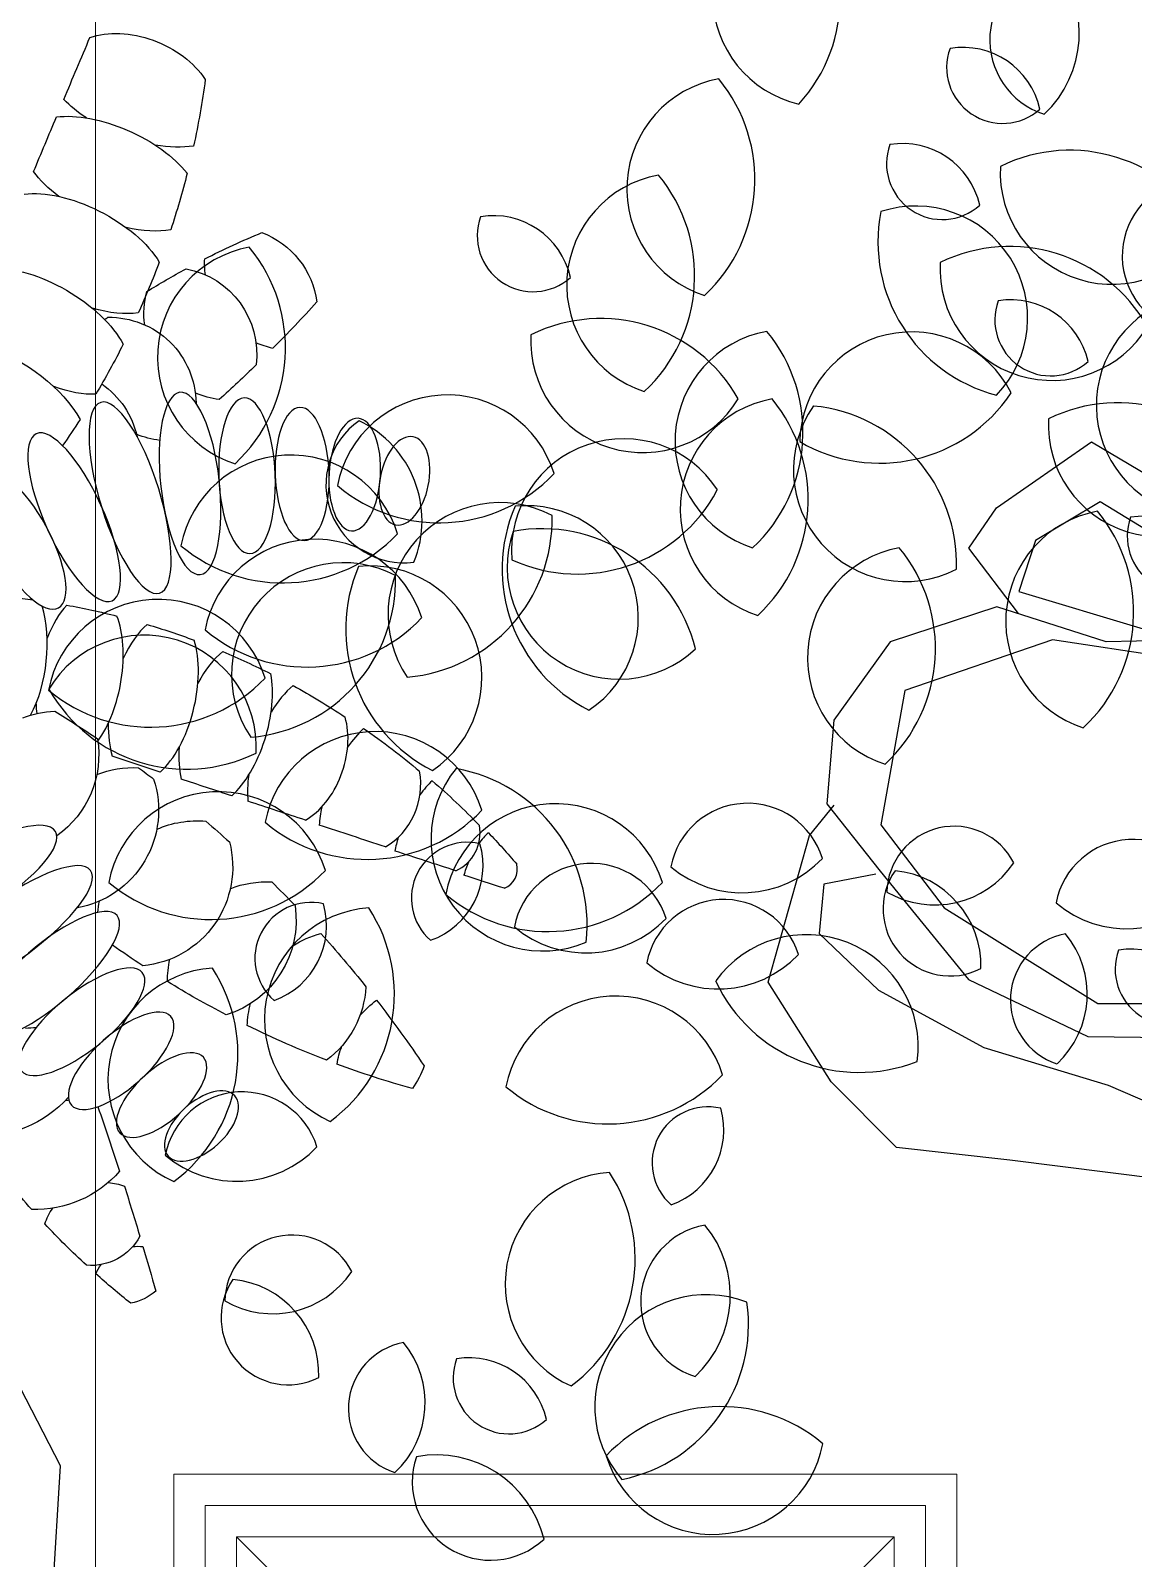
# Model space of a CAD drawing. Header units: millimetres. Extents: x -343543 to 400519, y -115663 to 104219.
# Drawn here: x -239074.8 to -238722.6, y 862.8 to 1350.8 of the extents above; entities that cross this region are included whole.
import ezdxf
from ezdxf.xclip import XClip

# ---------------------------------------------------------------- set-up
doc = ezdxf.new("R2010")
doc.units = ezdxf.units.MM
doc.header["$XCLIPFRAME"] = 0
doc.linetypes.add('XREF MAT BANG TUONG XAY$0$CENTER', pattern=[50.8, 31.75, -6.35, 6.35, -6.35])
doc.layers.get('0').update_dxf_attribs({"color": 231, "lineweight": 0})
for name, color, linetype, lineweight in [('A-FLOR-PRTN', 161, 'Continuous', 9), ('A-PATT', 252, 'Continuous', 9), ('A-SYMBOLS', 10, 'Continuous', 13), ('fix lighting', 2, 'Continuous', 5), ('XREF MAT BANG TUONG XAY$0$A-GRID', 8, 'XREF MAT BANG TUONG XAY$0$CENTER', 15)]:
    doc.layers.add(name, color=color, linetype=linetype, lineweight=lineweight)
doc.layers.add('XREF MAT BANG NOI THAT$0$FF-Plants', color=8, linetype='Continuous')
doc.layers.add('XREF MAT BANG TUONG XAY$0$A-PATT', color=8, linetype='Continuous')

# ---------------------------------------------------------------- blocks, each defined once
blk = doc.blocks.new('XREF MAT BANG TUONG XAY$0$00.xref_IKIGAI_Truc')
at = {"layer": 'XREF MAT BANG TUONG XAY$0$A-GRID', "color": 8, "ltscale": 20}
blk.add_lwpolyline([(23800, -3895), (23800, 22924.44)], dxfattribs=at)
blk = doc.blocks.new('XREF MAT BANG TUONG XAY$0$xref_IKIGAI_Cot')
at = {"layer": 'XREF MAT BANG TUONG XAY$0$A-GRID', "color": 8, "ltscale": 20}
blk.add_lwpolyline([(23800, -3895), (23800, 22924.44)], dxfattribs=at)
blk = doc.blocks.new('XREF MAT BANG NOI THAT$0$YLD.Studio-02-172')
at = {"layer": 'XREF MAT BANG NOI THAT$0$FF-Plants', "color": 8}
for p, q in [((-95.53, 150.86), (-66.24, 174.66)), ((-66.24, 174.66), (-42.19, 170.85)), ((-42.19, 170.85), (-18.15, 167.04)), ((-18.15, 167.04), (-7.61, 160.36)), ((-7.47, 162.78), (-26.81, 143.27)), ((19.27, 163.67), (-7.47, 162.78)), ((46.32, 148.77), (19.27, 163.67)), ((-48.87, 160.31), (-64.65, 139.38)), ((-33.08, 160.62), (-48.87, 160.31)), ((-27.95, 144.55), (-33.08, 160.62)), ((-113.87, 127.65), (-95.53, 150.86)), ((61.42, 116.35), (46.32, 148.77)), ((-26.81, 143.27), (-57.84, 111.2)), ((-12.16, 144.85), (-36.04, 121.6)), ((31.38, 142.35), (-12.16, 144.85)), ((53.04, 97.42), (31.38, 142.35)), ((-64.65, 139.38), (-78.85, 103.79)), ((-113.56, 91.23), (-113.87, 127.65)), ((60.04, 109.22), (78.98, 127.44)), ((78.98, 127.44), (92.74, 120.1)), ((-36.04, 121.6), (-60.63, 69.34)), ((92.74, 120.1), (117.33, 92.49)), ((54.47, 80.35), (61.42, 116.35)), ((-57.84, 111.2), (-71.45, 71.18)), ((67.12, 109.95), (59.89, 69.12)), ((83.91, 106.56), (67.12, 109.95)), ((-78.85, 103.79), (-86.08, 62.95)), ((98.57, 87.52), (83.91, 106.56)), ((51.37, 47.77), (53.04, 97.42)), ((53.04, 97.42), (53.04, 97.42)), ((-113.95, 42.72), (-113.56, 91.23)), ((117.33, 92.49), (94.85, 41.96)), ((86.07, 60.33), (98.57, 87.52)), ((58.76, 49.77), (54.47, 80.35)), ((-71.45, 71.18), (-64.85, 10.77)), ((-60.63, 69.34), (-49.5, -22.33)), ((59.89, 69.12), (73.14, 46.51)), ((-86.08, 62.95), (-108.65, -12.19)), ((73.14, 46.51), (86.07, 60.33)), ((94.85, 41.96), (86.07, 60.33)), ((86.55, -14.93), (58.76, 49.77)), ((70.9, -12.81), (51.37, 47.77)), ((-121.45, -23.59), (-113.95, 42.72)), ((94.85, 41.96), (93.84, 22.91)), ((74.96, 20.73), (68.76, 26.54)), ((80.73, 16.58), (74.96, 20.73)), ((93.84, 22.91), (86.04, 10.81)), ((86.04, 10.81), (80.73, 16.58)), ((-64.85, 10.77), (-70.27, -24.77)), ((78.32, 10.33), (72.34, -1.7)), ((84.28, 11.63), (78.32, 10.33)), ((108.9, -0.74), (84.28, 11.63)), ((72.34, -1.7), (73.54, -13.54)), ((111.67, -17.85), (108.9, -0.74)), ((-108.65, -12.19), (-131.64, -90.89)), ((91.14, -61.3), (70.9, -12.81)), ((73.54, -13.54), (82.47, -26.06)), ((94.1, -31.14), (86.55, -14.93)), ((101.63, -28.58), (111.67, -17.85)), ((-133.96, -86.84), (-121.45, -23.59)), ((-49.5, -22.33), (-58.21, -100.2)), ((-70.27, -24.77), (-77.58, -78.45)), ((82.47, -26.06), (101.63, -28.58)), ((106.93, -61), (94.1, -31.14)), ((72.1, -96.61), (91.14, -61.3)), ((100.97, -80.07), (106.93, -61)), ((-77.58, -78.45), (-82.41, -103.49)), ((74.1, -104), (100.97, -80.07)), ((-133.96, -86.84), (-115.11, -119.75)), ((42.37, -107.03), (72.1, -96.61)), ((-58.21, -100.2), (-10.17, -128.82)), ((-82.41, -103.49), (-51.51, -135.6)), ((-10.17, -128.82), (42.37, -107.03)), ((43.37, -110.73), (74.1, -104)), ((10.38, -135.52), (43.37, -110.73)), ((-115.11, -119.75), (-83.24, -138.63)), ((-70, -140.61), (-52.18, -134.9)), ((-51.51, -135.6), (-10.53, -140.39)), ((-10.53, -140.39), (10.38, -135.52)), ((-83.24, -138.63), (-70, -140.61))]:
    blk.add_line(p, q, dxfattribs=at)
blk = doc.blocks.new('XREF MAT BANG NOI THAT$0$YLD.Studio-03-186')
at = {"layer": 'XREF MAT BANG NOI THAT$0$FF-Plants', "color": 8}
for p, q in [((355.02, 30.02), (330.55, 77.35)), ((348.97, -65.75), (355.02, 30.02))]:
    blk.add_line(p, q, dxfattribs=at)
blk = doc.blocks.new('XREF MAT BANG NOI THAT$0$YLD.Studio-04-229')
at = {"layer": 'XREF MAT BANG NOI THAT$0$FF-Plants', "color": 8}
for centre, radius, start, end in [((-334.88, 283.16), 35.72, 104.9106, 256.7501), ((-380.42, 282.5), 50.58, 317.6042, 44.0564), ((-257.09, 269.01), 25, 100.3158, 252.1553), ((-288.9, 271.1), 35.41, 313.0095, 39.4617), ((-278, 260.12), 17.86, 160.0348, 311.8743), ((-290.75, 241.25), 25.29, 12.7284, 99.1806), ((-362.24, 221.33), 35.72, 100.3158, 252.1553), ((-407.68, 224.32), 50.58, 313.0095, 39.4617), ((-297.21, 229.41), 17.86, 160.0348, 311.8743), ((-309.96, 210.54), 25.29, 12.7284, 99.1806), ((-256.5, 183.09), 50.58, 29.6042, 116.0564), ((-381.45, 190.61), 35.72, 100.3158, 252.1553), ((-426.9, 193.6), 50.58, 313.0095, 39.4617), ((-243.05, 226.6), 35.72, 176.9106, 328.7501), ((-214.81, 199.89), 25, 100.3158, 252.1553), ((-305.74, 180.14), 35.72, 316.3158, 108.1553), ((-427.89, 206.37), 17.86, 160.0348, 311.8743), ((-440.64, 187.5), 25.29, 12.7284, 99.1806), ((-267.22, 204.43), 50.58, 169.0095, 255.4617), ((-512.12, 167.58), 35.72, 100.3158, 252.1553), ((-557.57, 170.57), 50.58, 313.0095, 39.4617), ((-275.71, 152.37), 50.58, 29.6042, 116.0564), ((-262.27, 195.89), 35.72, 176.9106, 328.7501), ((-262.62, 179.49), 17.86, 160.0348, 311.8743), ((-275.37, 160.62), 25.29, 12.7284, 99.1806), ((-212.35, 152.22), 35.72, 100.3158, 252.1553), ((-406.38, 129.34), 50.58, 29.6042, 116.0564), ((-346.86, 140.7), 35.72, 100.3158, 252.1553), ((-392.31, 143.69), 50.58, 313.0095, 39.4617), ((-307.06, 139.94), 35.72, 27.0306, 178.8701), ((-392.94, 172.85), 35.72, 176.9106, 328.7501), ((-317.27, 184.33), 50.58, 239.7243, 326.1765), ((-455.32, 119.82), 35.72, 17.257, 169.0965), ((-345.21, 119.12), 35.72, 100.3158, 252.1553), ((-390.66, 122.11), 50.58, 313.0095, 39.4617), ((-309.05, 131.67), 35.72, 145.2876, 297.1271), ((-343.32, 101.66), 50.58, 357.9812, 84.4334), ((-241.12, 102.46), 50.58, 29.6042, 116.0564), ((-469.05, 126.9), 25, 125.257, 277.0965), ((-498.78, 115.38), 35.41, 337.9506, 64.4028), ((-227.68, 145.98), 35.72, 176.9106, 328.7501), ((-399.06, 105.82), 35.72, 32.9106, 184.7501), ((-505.28, 100.62), 35.72, 17.257, 169.0965), ((-457.84, 165.29), 50.58, 229.9506, 316.4028), ((-413.77, 148.92), 50.58, 245.6042, 332.0564), ((-438.5, 85.43), 35.72, 62.2287, 214.0682), ((-387.21, 99.96), 50.58, 156.6654, 243.1176), ((-430.04, 84.46), 35.72, 303.9718, 95.8113), ((-241.28, 83.24), 35.72, 100.3158, 252.1553), ((-286.73, 86.23), 50.58, 313.0095, 39.4617), ((-472.42, 115.82), 50.58, 274.9223, 1.3746), ((-425.15, 62.23), 50.58, 13.9506, 100.4028), ((-220.35, 110.38), 17.86, 160.0348, 311.8743), ((-233.1, 91.51), 25.29, 12.7284, 99.1806), ((-507.8, 146.1), 50.58, 229.9506, 316.4028), ((-497.59, 73.74), 35.72, 17.257, 169.0965), ((-400.46, 100.5), 35.72, 161.257, 313.0965), ((-304.59, 71.59), 35.72, 100.3158, 252.1553), ((-350.03, 74.58), 50.58, 313.0095, 39.4617), ((-488.46, 66.24), 35.72, 62.2287, 214.0682), ((-522.38, 96.62), 50.58, 274.9223, 1.3746), ((-437.17, 80.76), 50.58, 156.6654, 243.1176), ((-480, 65.26), 35.72, 303.9718, 95.8113), ((-547.56, 54.54), 35.72, 17.257, 169.0965), ((-500.12, 119.22), 50.58, 229.9506, 316.4028), ((-552.01, 43.09), 35.72, 356.9106, 148.7501), ((-550.08, 100.02), 50.58, 229.9506, 316.4028), ((-538.56, 86.61), 50.58, 209.6042, 296.0564), ((-478.38, 12.31), 35.72, 17.257, 169.0965), ((-424.79, 13.68), 35.72, 140.9106, 292.7501), ((-461.24, -13.62), 50.58, 353.6042, 80.0564), ((-528.34, -6.89), 35.72, 17.257, 169.0965), ((-420.73, -10.73), 35.72, 17.257, 169.0965), ((-359.38, 0.13), 25, 17.257, 169.0965), ((-480.9, 57.79), 50.58, 229.9506, 316.4028), ((-293.53, -3.63), 21.43, 27.0306, 178.8701), ((-448.91, -5.19), 17.86, 76.9759, 228.8154), ((-469.18, 5.19), 25.29, 289.6695, 16.1218), ((-236.39, -11.39), 25, 17.257, 169.0965), ((-409.34, -19.07), 25, 17.257, 169.0965), ((-361.15, 31.96), 35.41, 229.9506, 316.4028), ((-299.66, 23.01), 30.35, 239.7243, 326.1765), ((-530.86, 38.59), 50.58, 229.9506, 316.4028), ((-294.73, -8.59), 21.43, 145.2876, 297.1271), ((-315.29, -26.6), 30.35, 357.9812, 84.4334), ((-423.25, 34.75), 50.58, 229.9506, 316.4028), ((-238.16, 20.45), 35.41, 229.9506, 316.4028), ((-498.87, -24.39), 17.86, 76.9759, 228.8154), ((-477.95, -43.93), 35.72, 93.8517, 245.6912), ((-519.14, -14.01), 25.29, 289.6695, 16.1218), ((-522.78, -35.84), 50.58, 306.5453, 32.9975), ((-367.07, -30.59), 25, 17.257, 169.0965), ((-411.11, 12.77), 35.41, 229.9506, 316.4028), ((-340.66, -52.53), 35.72, 352.3158, 144.1553), ((-254.07, -37.65), 21.43, 100.3158, 252.1553), ((-281.33, -35.86), 30.35, 313.0095, 39.4617), ((-368.83, 1.25), 35.41, 229.9506, 316.4028), ((-224.19, -27.84), 17.86, 160.0348, 311.8743), ((-236.94, -46.71), 25.29, 12.7284, 99.1806), ((-527.92, -63.13), 35.72, 93.8517, 245.6912), ((-572.74, -55.04), 50.58, 306.5453, 32.9975), ((-323.78, -10.23), 50.58, 205.0095, 291.4617), ((-401.51, -72.16), 35.72, 17.257, 169.0965), ((-404.04, -26.68), 50.58, 229.9506, 316.4028), ((-520.8, -92.02), 25, 17.257, 169.0965), ((-372.04, -89.66), 17.86, 76.9759, 228.8154), ((-392.31, -79.28), 25.29, 289.6695, 16.1218), ((-522.56, -60.18), 35.41, 229.9506, 316.4028), ((-401.09, -128.4), 35.72, 93.8517, 245.6912), ((-445.91, -120.31), 50.58, 306.5453, 32.9975), ((-368.54, -134.14), 25, 100.3158, 252.1553), ((-400.36, -132.05), 35.41, 313.0095, 39.4617), ((-504.91, -134.17), 21.43, 27.0306, 178.8701), ((-511.04, -107.54), 30.35, 239.7243, 326.1765), ((-506.11, -139.14), 21.43, 145.2876, 297.1271), ((-526.67, -157.14), 30.35, 357.9812, 84.4334), ((-372.48, -167.52), 35.72, 68.9106, 220.7501), ((-409.71, -141.28), 50.58, 281.6042, 8.0564), ((-465.45, -168.19), 21.43, 100.3158, 252.1553), ((-492.72, -166.4), 30.35, 313.0095, 39.4617), ((-435.57, -158.39), 17.86, 160.0348, 311.8743), ((-448.32, -177.25), 25.29, 12.7284, 99.1806), ((-367.96, -218.11), 50.58, 49.9506, 136.4028), ((-370.48, -172.64), 35.72, 197.257, 349.0965), ((-441.49, -191.6), 25, 161.257, 313.0965), ((-458.77, -218.39), 35.41, 13.9506, 100.4028)]:
    blk.add_arc(centre, radius, start, end, dxfattribs=at)
blk = doc.blocks.new('XREF MAT BANG NOI THAT$0$YLD.Studio-03-28')
at = {"layer": 'XREF MAT BANG NOI THAT$0$FF-Plants', "color": 8}
for centre, major_axis, ratio, start_param, end_param in [((192.02, 124.28), (10.36, 10.36), 1, 2.177455, 2.408366), ((212.26, -123.41), (123.87, 220.24), 1, 0.592112, 0.649927), ((179.63, 116.05), (17.05, 4.43), 1, 0.017414, 0.528736), ((174.08, 117.62), (13.83, 13.83), 1, 2.090464, 2.377913), ((212.26, -123.41), (216.66, 130.03), 1, 1.183698, 1.258), ((165.08, 110.91), (16.86, 5.1), 1, -0.398908, 0.769616), ((212.26, -123.41), (243.25, 68.4), 1, 1.548958, 1.633521), ((130.29, 91.05), (34.26, 9.83), 1, -0.154889, 0.732814), ((-442.18, 870.59), (-725.84, 665.89), 1, 3.003743, 3.018754), ((192.02, 124.28), (10.36, 10.36), 1, 3.225486, 3.448654), ((101.85, 79.89), (36.02, 10.01), 1, -0.133882, 0.768981), ((-442.18, 870.59), (801.61, 572.42), 1, -1.520806, -1.503839), ((174.08, 117.62), (13.83, 13.83), 1, 3.425162, 3.695399), ((-442.18, 870.59), (910.7, 375.34), 1, -1.318792, -1.296699), ((129.01, 62.6), (-7.23, 23.79), 0.362784, 1.570796326542845, 7.853981633722432), ((111.64, 56.42), (-7.72, 28.24), 0.32034, 1.570796326843089, 7.853981634022675), ((146.35, 65.94), (-5.23, 20.61), 0.405439, 1.570796326753082, 7.853981633932668), ((161.54, 110.34), (-23.43, 23.43), 1, 1.594904, 1.627151), ((163.18, 67.82), (-4.34, 17.46), 0.456009, 1.570796327003859, 7.853981634183445), ((179.29, 68.9), (-3.44, 13.91), 0.543524, 1.570796326758771, 7.853981633938357), ((93.51, 50.97), (-10.8, 30.01), 0.300118, 1.570796326502317, 7.853981633681903), ((138.4, 100.91), (24.92, 24.92), 1, 3.208423, 3.306613), ((76.05, 43.59), (-11.97, 26.71), 0.32034, 1.570796326202381, 7.853981633381967), ((131.9, -270.46), (303.95, 46.02), 1, 1.410038, 1.448165), ((115.03, 12.41), (30.45, 8.87), 1, -1.13023, 0.600891), ((170.71, 18.85), (30.84, 7.37), 1, 2.308965, 2.535186), ((131.9, -270.46), (272.76, 141.78), 1, 0.980189, 1.050433), ((141.32, 15.18), (30.56, 8.47), 1, -1.009427, 0.406762), ((85.3, 10.6), (30.46, 8.83), 1, -1.194927, 0.516377), ((141.32, 15.18), (22.42, 22.42), 1, 1.840951, 1.956005), ((200.45, 17.42), (29.63, 11.31), 1, 2.222132, 2.446764), ((131.9, -270.46), (305.03, 38.2), 1, 1.220489, 1.310482), ((170.71, 18.85), (30.57, 8.42), 1, -0.803958, 0.062594), ((233.01, 15.25), (22.42, 22.42), 1, 1.930346, 2.11832), ((131.9, -270.46), (304.53, 42.02), 1, 1.114106, 1.196533), ((196.77, 21.01), (29.26, 12.23), 1, -0.642229, -0.384041), ((59.57, 6.58), (30.5, 8.67), 1, -1.032415, 0.085581), ((233.01, 15.25), (30.06, 10.11), 1, 2.93965, 3.167819), ((81.71, 372.75), (371.35, 112.19), 1, -1.545573, -1.47882), ((200.45, 17.42), (29.86, 10.67), 1, 3.204448, 3.514965), ((170.71, 18.85), (31.33, 4.91), 1, 3.588127, 4.014418), ((81.71, 372.75), (375.62, 96.94), 1, 4.706787, 4.764263), ((141.32, 15.18), (30.42, 8.96), 1, 3.418614, 3.924478), ((85.3, 10.6), (29.74, 11), 1, 3.388901, 3.719999), ((115.03, 12.41), (30.13, 9.89), 1, 3.425709, 3.855493), ((81.71, 372.75), (387.2, 23.64), 1, -1.44344, -1.416014), ((-2252.85, -8538.39), (-8545.74, 2266.3), 1, 4.701636, 4.70346), ((81.71, 372.75), (274.3, 274.3), 1, 3.970904, 3.9863), ((81.71, 372.75), (381.59, 69.8), 1, 4.646106, 4.671992), ((81.71, 372.75), (385.57, 42.67), 1, 4.562726, 4.604613), ((-2252.85, -8538.39), (-8551.83, 2243.17), 1, 4.696208, 4.698132), ((-2252.85, -8538.39), (-8621.33, 1959.18), 1, 4.660334, 4.662519), ((-2251.17, -8538.7), (-8572.61, 2162.43), 1, 4.681123, 4.683637), ((26.92, -54.35), (22.08, 11.43), 0.362784, 1.570796327497962, 7.853981634677549), ((146.28, 173.41), (125.19, 202.98), 1, 3.20818, 3.236102), ((-2249.4, -8538.82), (2847.8, 8369.93), 1, 0.047108, 0.049418), ((146.28, 173.41), (218.45, 95.67), 1, 3.887248, 3.956035), ((-2247.33, -8538.82), (-8509.72, 2398), 1, 4.704566, 4.706107), ((37, -69.71), (24.92, 15.36), 0.32034, 1.570796327774609, 7.853981634954195), ((146.28, 173.41), (-237.73, 18.93), 1, 1.348729, 1.414878), ((151.8, 172.98), (230.46, 61.33), 1, 4.668631, 4.725197), ((48.34, -84.81), (24.81, 20.04), 0.300118, 1.57079632810651, 7.853981635286097), ((146.28, 173.41), (237.52, 21.41), 1, 4.428413, 4.499364), ((149.73, 172.98), (223.14, 84.15), 1, 4.474071, 4.560902), ((146.28, 173.41), (194.5, 137.99), 1, 4.006003, 4.087414), ((147.96, 173.1), (221.93, 87.29), 1, 4.351733, 4.446021), ((61.65, -99.31), (18.92, 22.34), 0.32034, 1.570796328619921, 7.853981635799506), ((-243.8, -91.45), (263.77, 25.24), 1, -0.115009, -0.077099), ((75.39, -111.51), (14.64, 20.1), 0.362784, 1.570796329213647, 7.853981636393232), ((-0.76, -86.6), (30.13, 0.22), 0.490947, 4.156103, 5.522008), ((-3.74, -113.76), (-30.09, 1.53), 0.490947, 3.785606, 4.32554), ((20.15, -82.2), (26.71, 7.46), 1, 4.4537, 5.200923), ((89.67, -121.79), (12.46, 17.23), 0.405439, 1.570796329326606, 7.853981636506192), ((-243.8, -91.45), (253.99, 75.53), 1, -0.413209, -0.344422), ((33.25, -129.97), (27.7, 1.31), 1, 1.048117, 1.324965), ((103.71, -131.02), (9.17, 15.48), 0.456009, 1.570796330207066, 7.853981637386653), ((-3.74, -113.76), (-30.09, 1.53), 0.490947, 0.614903, 2.459294), ((26.1, -105.91), (26.71, 7.46), 1, 3.832451, 5.407049), ((42.16, -151.58), (26.58, 7.9), 1, 0.822433, 1.110363), ((-414.46, -240.64), (-94.86, 473.15), 1, -1.563798, -1.53036), ((117.96, -138.21), (5.53, 13.22), 0.543524, 1.570796330777153, 7.853981637956739), ((-8.3, -140.7), (-29.95, 3.28), 0.490947, 3.728869, 4.32554), ((249.16, -37.37), (-180.84, 180.84), 1, 1.145565, 1.150477), ((-243.8, -91.45), (235.19, 122.06), 1, -0.711068, -0.64492), ((42.16, -151.58), (26.99, 6.37), 1, 2.186811, 2.573114), ((-8.3, -140.7), (-29.95, 3.28), 0.490947, 0.603982, 2.465473), ((249.16, -37.37), (251.39, 46.98), 1, 3.38012, 3.436797), ((33.25, -129.97), (26.64, 7.72), 1, 4.024889, 5.533726), ((49.31, -175.65), (19.61, 19.61), 1, 0.409717, 0.613792), ((-414.46, -240.64), (472.42, 98.43), 1, -0.058503, -0.016159), ((9598.21, -2076.1), (2618.51, 9468.06), 1, 1.643686, 1.64561), ((-14.41, -167.33), (-29.71, 5.01), 0.490947, -1.152148, -0.707001), ((-14.41, -167.33), (-29.71, 5.01), 0.490947, 3.753714, 4.32554), ((49.31, -175.65), (19.61, 19.61), 1, 1.633109, 1.816916), ((-243.8, -91.45), (223.08, 143.01), 1, -0.91466, -0.843709), ((249.16, -37.37), (-201.19, 157.88), 1, 1.171755, 1.250482), ((42.16, -151.58), (26.72, 7.43), 1, 4.215397, 5.285768), ((-14.41, -167.33), (-29.71, 5.01), 0.490947, 0.678699, 2.38936), ((9598.21, -2076.1), (-9680.08, 1672.37), 1, -0.02331, -0.021125), ((-22.06, -193.56), (-29.37, 6.73), 0.490947, -1.152148, -0.795463), ((-22.06, -193.56), (-29.37, 6.73), 0.490947, 3.847362, 4.32554), ((-243.8, -91.45), (172.72, 200.95), 1, -1.320605, -1.239195), ((-22.06, -193.56), (-25.27, 5.06), 0.671515, 0.638476, 2.368728)]:
    blk.add_ellipse(centre, major_axis=major_axis, ratio=ratio, start_param=start_param, end_param=end_param, dxfattribs=at)
at = {"layer": 'XREF MAT BANG NOI THAT$0$FF-Plants', "color": 8, "extrusion": (0, 0, -1)}
for centre, major_axis, ratio, start_param, end_param in [((43.77, -19.86), (12.4, 24.11), 0.490947, 0.893439, 2.300645), ((66.8, -28.49), (10.98, 24.79), 0.490947, -1.152148, -1.025041), ((66.8, -28.49), (10.98, 24.79), 0.490947, 0.778141, 2.459294), ((90.29, -35.76), (9.52, 25.39), 0.490947, -1.152148, -0.692206), ((90.29, -35.76), (9.52, 25.39), 0.490947, 0.603982, 2.465473), ((114.17, -41.66), (8.03, 25.9), 0.490947, -1.152148, -0.707001), ((114.17, -41.66), (8.03, 25.9), 0.490947, 0.678699, 2.38936), ((138.34, -46.15), (6.51, 26.33), 0.490947, -1.152148, -0.795463), ((66.8, -28.49), (10.98, 24.79), 0.490947, 3.785606, 4.32554), ((138.34, -46.15), (6.19, 22.36), 0.671515, 0.638476, 2.368728), ((164.42, -49.55), (4.97, 26.66), 0.490947, -1.176481, -0.937354), ((164.42, -49.55), (5, 19), 0.800189, 0.718999, 2.201301), ((189.61, -51.4), (2.9, 22.87), 0.490947, -1.242361, -1.031338), ((90.29, -35.76), (9.52, 25.39), 0.490947, 3.728869, 4.32554), ((114.17, -41.66), (8.03, 25.9), 0.490947, 3.753714, 4.32554), ((189.61, -51.4), (11.68, 7.03), 0.959793, -0.027203, 1.298202), ((209.76, -51.49), (1.85, 14.64), 0.490947, -1.435337, -1.122828), ((209.76, -51.49), (-8.42, 1.21), 0.874189, 2.509686, 3.746797), ((138.34, -46.15), (6.51, 26.33), 0.490947, 3.847362, 4.32554), ((164.42, -49.55), (4.97, 26.66), 0.490947, 3.989504, 4.318421), ((189.61, -51.4), (2.9, 22.87), 0.490947, 4.082683, 4.366363), ((209.76, -51.49), (1.85, 14.64), 0.490947, 4.036545, 4.390012)]:
    blk.add_ellipse(centre, major_axis=major_axis, ratio=ratio, start_param=start_param, end_param=end_param, dxfattribs=at)
blk = doc.blocks.new('XREF MAT BANG NOI THAT')
at = {"color": 8}
for name, p in [('XREF MAT BANG NOI THAT$0$YLD.Studio-04-229', (24367.63, 1078.86)), ('XREF MAT BANG NOI THAT$0$YLD.Studio-03-186', (23433.85, 862.37))]:
    blk.add_blockref(name, p, dxfattribs=at)
at = {"color": 8, "xscale": -0.9999999999999997, "rotation": 146.0580917890221}
blk.add_blockref('XREF MAT BANG NOI THAT$0$YLD.Studio-03-28', (23723.59, 1158.18), dxfattribs=at)
at = {"color": 8, "rotation": 83.20560456446584}
blk.add_blockref('XREF MAT BANG NOI THAT$0$YLD.Studio-02-172', (24196.01, 1092.01), dxfattribs=at)
blk = doc.blocks.new('01.Xref _MB T1')
at = {"layer": 'XREF MAT BANG TUONG XAY$0$A-PATT', "color": 8}
blk.add_lwpolyline([(24746.58978, 1202.53717, 0.082468327), (24022.4805, 1386.15429, 0.021735377), (23357.86025, 1416.92817, -0.007186396), (22570.54046, 1431.15427, -0.017000948), (22077.28112, 1468.35851, -0.042272716), (21500.01981, 1576.09554, -0.107296615), (21176.98178, 1736.9903, -0.160801585), (21037.59719, 1974.86923, -0.056519695), (21016.8414, 2276.40741, 0.095215252), (20969.555, 2631.37264, 0.170472702), (20584.73432, 3093.75179, 0.118792293), (20051.29879, 3268.72621, 0.11862728), (19502.40968, 3184.79873, 0.135530352), (19055.89909, 2847.02552, 0.131285629), (18885.70323, 2421.36024, 0.019866911), (18858.55277, 1959.72591, -0.063954217), (18814.13903, 1690.28546, -0.217715917), (18633.99179, 1490.84365, -0.082745941), (18269.47742, 1414.92062, -0.021794656), (17671.15311, 1400.46683, 0.00944351), (17056.00387, 1401.25773, 0.082639146), (16102.71191, 1248.63274, 0.188834132), (15497.2539, 748.06419, 0.135173683), (15381.4724, 15.00243)], format="xyb", dxfattribs=at)
at = {"color": 8}
blk.add_blockref('XREF MAT BANG TUONG XAY$0$00.xref_IKIGAI_Truc', (0.00011, 0), dxfattribs=at)
ref = blk.add_blockref('XREF MAT BANG TUONG XAY$0$xref_IKIGAI_Cot', (-0.00927, -0.00001), dxfattribs=at)
XClip(ref).set_block_clipping_path([(-1610.3425959283, -2225.6693134198), (41829.1295208634, 21555.8819575264)])
at = {"layer": 'A-PATT', "color": 8}
blk.add_blockref('XREF MAT BANG NOI THAT', (0, 0), dxfattribs=at)
blk = doc.blocks.new('LT6')
blk.add_lwpolyline([(-105, -105), (105, -105), (105, 105), (-105, 105)], close=True)
blk.add_lwpolyline([(-105, 105), (105, -105), (105, 105), (-105, -105)])
at = {"layer": 'A-PATT'}
for points in [[(-125, -125), (125, -125), (125, 125), (-125, 125)], [(-115, -115), (115, -115), (115, 115), (-115, 115)]]:
    blk.add_lwpolyline(points, close=True, dxfattribs=at)
blk = doc.blocks.new('DenSanTuongT1Ikigai')
at = {"layer": 'fix lighting'}
blk.add_blockref('LT6', (23950, 764.72), dxfattribs=at)

msp = doc.modelspace()

# ---------------------------------------------------------------- block references
at = {"layer": 'A-SYMBOLS'}
msp.add_blockref('01.Xref _MB T1', (-262854.02, 0), dxfattribs=at)

# ---------------------------------------------------------------- next in the draw order: block references
at = {"layer": 'A-FLOR-PRTN'}
msp.add_blockref('DenSanTuongT1Ikigai', (-262854.02, 0), dxfattribs=at)

doc.saveas('drawing.dxf')
